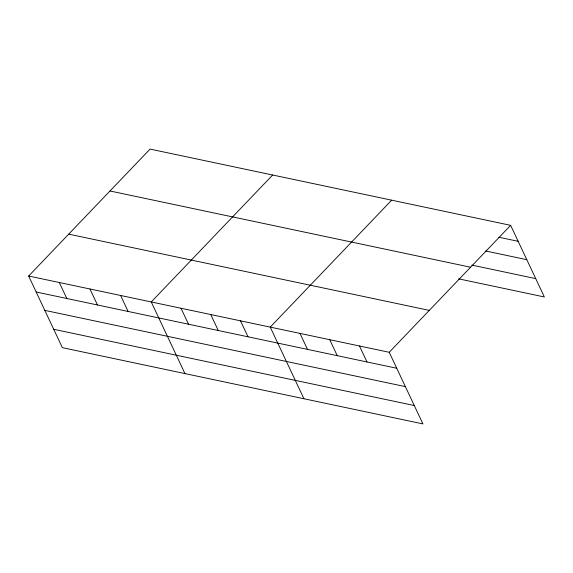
<?xml version="1.0" encoding="UTF-8"?>
<svg xmlns="http://www.w3.org/2000/svg" width="573" height="573" viewBox="0 0 573 573"><rect width="100%" height="100%" fill="white"/><g stroke="black" fill="none" stroke-linecap="round" stroke-linejoin="round"><path stroke-width="0.86" d="M28.65 276.028L389.225 352.28L422.931 423.913L62.357 347.661L28.65 276.028L150.069 149.087L510.643 225.339L544.35 296.972L458.608 278.836M272.662 175.016L151.243 301.957L184.957 373.589M391.653 200.178L270.234 327.119L303.941 398.751M389.225 352.28L510.643 225.339M498.911 237.243L518.164 241.319M485.682 250.988L526.802 259.684M471.837 265.098L535.705 278.607M110.002 190.981L470.576 267.226M68.717 234.142L429.292 310.387M36.171 292.008L396.745 368.253M44.809 310.373L405.39 386.625M53.719 329.296L414.293 405.541M359.479 345.985L366.999 361.964M329.733 339.696L337.253 355.675M299.987 333.407L307.5 349.387M240.488 320.823L248.009 336.802M210.742 314.534L218.263 330.514M180.996 308.245L188.51 324.225M120.595 295.475L128.116 311.454M89.947 288.993L97.467 304.972M59.298 282.51L66.819 298.49"/></g></svg>
